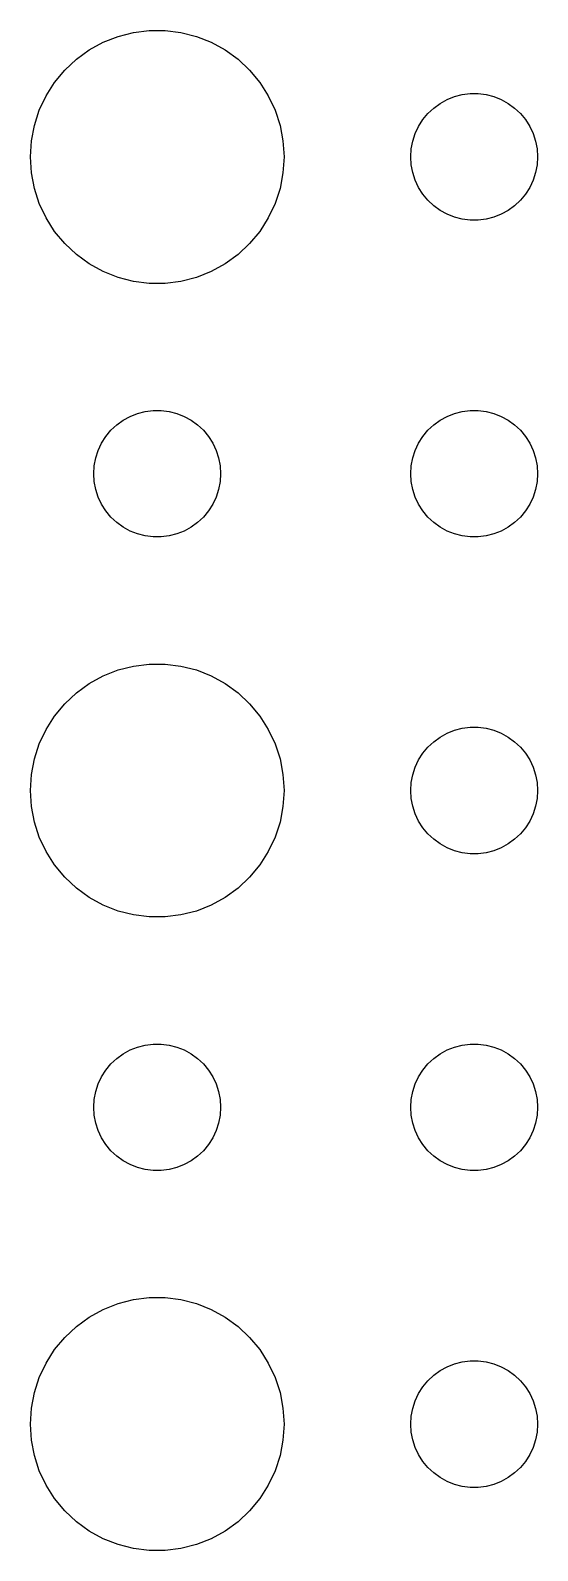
# Model space of a CAD drawing. Header units: metres. Extents: x -142 to 142, y -142 to 142.
# Drawn here: x 57 to 69, y 57.01 to 92.99 of the extents above; entities that cross this region are included whole.
import ezdxf

# ---------------------------------------------------------------- set-up
doc = ezdxf.new("R2010")
doc.units = ezdxf.units.M

msp = doc.modelspace()

# ---------------------------------------------------------------- linework, layer by layer
for p, q in [((58.7227, 92.7145), (59.0729, 92.8532)), ((59.0729, 92.8532), (59.4379, 92.9469)), ((59.4379, 92.9469), (59.8116, 92.9941)), ((59.8116, 92.9941), (60.1884, 92.9941)), ((60.1884, 92.9941), (60.5621, 92.9469)), ((60.5621, 92.9469), (60.927, 92.8532)), ((60.927, 92.8532), (61.2773, 92.7145)), ((58.0877, 92.3115), (58.3925, 92.533)), ((58.3925, 92.533), (58.7227, 92.7145)), ((61.2773, 92.7145), (61.6075, 92.533)), ((61.6075, 92.533), (61.9123, 92.3115)), ((57.8131, 92.0536), (58.0877, 92.3115)), ((61.9123, 92.3115), (62.1869, 92.0536)), ((57.5729, 91.7634), (57.8131, 92.0536)), ((62.1869, 92.0536), (62.427, 91.7634)), ((57.2107, 91.1044), (57.3711, 91.4453)), ((57.3711, 91.4453), (57.5729, 91.7634)), ((62.427, 91.7634), (62.6289, 91.4453)), ((62.6289, 91.4453), (62.7893, 91.1044)), ((66.8613, 91.3572), (67.0365, 91.4266)), ((67.0365, 91.4266), (67.2189, 91.4734)), ((67.2189, 91.4734), (67.4058, 91.497)), ((67.4058, 91.497), (67.5942, 91.497)), ((67.5942, 91.497), (67.7811, 91.4734)), ((67.7811, 91.4734), (67.9635, 91.4266)), ((67.9635, 91.4266), (68.1387, 91.3572)), ((57.0942, 90.7461), (57.2107, 91.1044)), ((62.7893, 91.1044), (62.9057, 90.7461)), ((66.4065, 91.0268), (66.5439, 91.1558)), ((66.5439, 91.1558), (66.6963, 91.2665)), ((66.6963, 91.2665), (66.8613, 91.3572)), ((68.1387, 91.3572), (68.3037, 91.2665)), ((68.3037, 91.2665), (68.4561, 91.1558)), ((68.4561, 91.1558), (68.5934, 91.0268)), ((57.0237, 90.376), (57.0942, 90.7461)), ((62.9057, 90.7461), (62.9763, 90.376)), ((66.1053, 90.5522), (66.1855, 90.7226)), ((66.1855, 90.7226), (66.2865, 90.8817)), ((66.2865, 90.8817), (66.4065, 91.0268)), ((68.5934, 91.0268), (68.7135, 90.8817)), ((68.7135, 90.8817), (68.8145, 90.7226)), ((68.8145, 90.7226), (68.8947, 90.5522)), ((57, 90), (57.0237, 90.376)), ((62.9763, 90.376), (63, 90)), ((66.0118, 90.188), (66.0471, 90.373)), ((66.0471, 90.373), (66.1053, 90.5522)), ((68.8947, 90.5522), (68.9529, 90.373)), ((68.9529, 90.373), (68.9882, 90.188)), ((57.0237, 89.624), (57, 90)), ((63, 90), (62.9763, 89.624)), ((66, 90), (66.0118, 90.188)), ((66.0118, 89.812), (66, 90)), ((68.9882, 90.188), (69, 90)), ((69, 90), (68.9882, 89.812)), ((57.0942, 89.2539), (57.0237, 89.624)), ((62.9763, 89.624), (62.9057, 89.2539)), ((66.0471, 89.627), (66.0118, 89.812)), ((66.1053, 89.4478), (66.0471, 89.627)), ((68.9529, 89.627), (68.8947, 89.4478)), ((68.9882, 89.812), (68.9529, 89.627)), ((57.2107, 88.8956), (57.0942, 89.2539)), ((62.9057, 89.2539), (62.7893, 88.8956)), ((66.1855, 89.2774), (66.1053, 89.4478)), ((66.2865, 89.1183), (66.1855, 89.2774)), ((68.8145, 89.2774), (68.7135, 89.1183)), ((68.8947, 89.4478), (68.8145, 89.2774)), ((57.3711, 88.5547), (57.2107, 88.8956)), ((62.7893, 88.8956), (62.6289, 88.5547)), ((66.4065, 88.9732), (66.2865, 89.1183)), ((66.5439, 88.8442), (66.4065, 88.9732)), ((68.5934, 88.9732), (68.4561, 88.8442)), ((68.7135, 89.1183), (68.5934, 88.9732)), ((57.5729, 88.2366), (57.3711, 88.5547)), ((62.6289, 88.5547), (62.427, 88.2366)), ((66.6963, 88.7335), (66.5439, 88.8442)), ((66.8613, 88.6428), (66.6963, 88.7335)), ((67.0365, 88.5734), (66.8613, 88.6428)), ((67.2189, 88.5266), (67.0365, 88.5734)), ((67.9635, 88.5734), (67.7811, 88.5266)), ((68.1387, 88.6428), (67.9635, 88.5734)), ((68.3037, 88.7335), (68.1387, 88.6428)), ((68.4561, 88.8442), (68.3037, 88.7335)), ((57.8131, 87.9464), (57.5729, 88.2366)), ((62.427, 88.2366), (62.1869, 87.9464)), ((67.4058, 88.503), (67.2189, 88.5266)), ((67.5942, 88.503), (67.4058, 88.503)), ((67.7811, 88.5266), (67.5942, 88.503)), ((58.0877, 87.6885), (57.8131, 87.9464)), ((62.1869, 87.9464), (61.9123, 87.6885)), ((58.3925, 87.467), (58.0877, 87.6885)), ((58.7227, 87.2855), (58.3925, 87.467)), ((61.6075, 87.467), (61.2773, 87.2855)), ((61.9123, 87.6885), (61.6075, 87.467)), ((59.0729, 87.1468), (58.7227, 87.2855)), ((59.4379, 87.0531), (59.0729, 87.1468)), ((60.927, 87.1468), (60.5621, 87.0531)), ((61.2773, 87.2855), (60.927, 87.1468)), ((59.8116, 87.0059), (59.4379, 87.0531)), ((60.1884, 87.0059), (59.8116, 87.0059)), ((60.5621, 87.0531), (60.1884, 87.0059)), ((59.1963, 83.7665), (59.3613, 83.8572)), ((59.3613, 83.8572), (59.5365, 83.9266)), ((59.5365, 83.9266), (59.7189, 83.9734)), ((59.7189, 83.9734), (59.9058, 83.997)), ((59.9058, 83.997), (60.0942, 83.997)), ((60.0942, 83.997), (60.2811, 83.9734)), ((60.2811, 83.9734), (60.4635, 83.9266)), ((60.4635, 83.9266), (60.6387, 83.8572)), ((60.6387, 83.8572), (60.8037, 83.7665)), ((66.6963, 83.7665), (66.8613, 83.8572)), ((66.8613, 83.8572), (67.0365, 83.9266)), ((67.0365, 83.9266), (67.2189, 83.9734)), ((67.2189, 83.9734), (67.4058, 83.997)), ((67.4058, 83.997), (67.5942, 83.997)), ((67.5942, 83.997), (67.7811, 83.9734)), ((67.7811, 83.9734), (67.9635, 83.9266)), ((67.9635, 83.9266), (68.1387, 83.8572)), ((68.1387, 83.8572), (68.3037, 83.7665)), ((58.7865, 83.3817), (58.9065, 83.5268)), ((58.9065, 83.5268), (59.0439, 83.6558)), ((59.0439, 83.6558), (59.1963, 83.7665)), ((60.8037, 83.7665), (60.9561, 83.6558)), ((60.9561, 83.6558), (61.0934, 83.5268)), ((61.0934, 83.5268), (61.2135, 83.3817)), ((66.2865, 83.3817), (66.4065, 83.5268)), ((66.4065, 83.5268), (66.5439, 83.6558)), ((66.5439, 83.6558), (66.6963, 83.7665)), ((68.3037, 83.7665), (68.4561, 83.6558)), ((68.4561, 83.6558), (68.5934, 83.5268)), ((68.5934, 83.5268), (68.7135, 83.3817)), ((58.6053, 83.0522), (58.6855, 83.2226)), ((58.6855, 83.2226), (58.7865, 83.3817)), ((61.2135, 83.3817), (61.3145, 83.2226)), ((61.3145, 83.2226), (61.3947, 83.0522)), ((66.1053, 83.0522), (66.1855, 83.2226)), ((66.1855, 83.2226), (66.2865, 83.3817)), ((68.7135, 83.3817), (68.8145, 83.2226)), ((68.8145, 83.2226), (68.8947, 83.0522)), ((58.5118, 82.688), (58.5471, 82.873)), ((58.5471, 82.873), (58.6053, 83.0522)), ((61.3947, 83.0522), (61.4529, 82.873)), ((61.4529, 82.873), (61.4882, 82.688)), ((66.0118, 82.688), (66.0471, 82.873)), ((66.0471, 82.873), (66.1053, 83.0522)), ((68.8947, 83.0522), (68.9529, 82.873)), ((68.9529, 82.873), (68.9882, 82.688)), ((58.5, 82.5), (58.5118, 82.688)), ((58.5118, 82.312), (58.5, 82.5)), ((61.4882, 82.688), (61.5, 82.5)), ((61.5, 82.5), (61.4882, 82.312)), ((66, 82.5), (66.0118, 82.688)), ((66.0118, 82.312), (66, 82.5)), ((68.9882, 82.688), (69, 82.5)), ((69, 82.5), (68.9882, 82.312)), ((58.5471, 82.127), (58.5118, 82.312)), ((58.6053, 81.9478), (58.5471, 82.127)), ((61.4529, 82.127), (61.3947, 81.9478)), ((61.4882, 82.312), (61.4529, 82.127)), ((66.0471, 82.127), (66.0118, 82.312)), ((66.1053, 81.9478), (66.0471, 82.127)), ((68.9529, 82.127), (68.8947, 81.9478)), ((68.9882, 82.312), (68.9529, 82.127)), ((58.6855, 81.7774), (58.6053, 81.9478)), ((58.7865, 81.6183), (58.6855, 81.7774)), ((61.3145, 81.7774), (61.2135, 81.6183)), ((61.3947, 81.9478), (61.3145, 81.7774)), ((66.1855, 81.7774), (66.1053, 81.9478)), ((66.2865, 81.6183), (66.1855, 81.7774)), ((68.8145, 81.7774), (68.7135, 81.6183)), ((68.8947, 81.9478), (68.8145, 81.7774)), ((58.9065, 81.4732), (58.7865, 81.6183)), ((59.0439, 81.3442), (58.9065, 81.4732)), ((59.1963, 81.2335), (59.0439, 81.3442)), ((60.9561, 81.3442), (60.8037, 81.2335)), ((61.0934, 81.4732), (60.9561, 81.3442)), ((61.2135, 81.6183), (61.0934, 81.4732)), ((66.4065, 81.4732), (66.2865, 81.6183)), ((66.5439, 81.3442), (66.4065, 81.4732)), ((66.6963, 81.2335), (66.5439, 81.3442)), ((68.4561, 81.3442), (68.3037, 81.2335)), ((68.5934, 81.4732), (68.4561, 81.3442)), ((68.7135, 81.6183), (68.5934, 81.4732)), ((59.3613, 81.1428), (59.1963, 81.2335)), ((59.5365, 81.0734), (59.3613, 81.1428)), ((59.7189, 81.0266), (59.5365, 81.0734)), ((59.9058, 81.003), (59.7189, 81.0266)), ((60.0942, 81.003), (59.9058, 81.003)), ((60.2811, 81.0266), (60.0942, 81.003)), ((60.4635, 81.0734), (60.2811, 81.0266)), ((60.6387, 81.1428), (60.4635, 81.0734)), ((60.8037, 81.2335), (60.6387, 81.1428)), ((66.8613, 81.1428), (66.6963, 81.2335)), ((67.0365, 81.0734), (66.8613, 81.1428)), ((67.2189, 81.0266), (67.0365, 81.0734)), ((67.4058, 81.003), (67.2189, 81.0266)), ((67.5942, 81.003), (67.4058, 81.003)), ((67.7811, 81.0266), (67.5942, 81.003)), ((67.9635, 81.0734), (67.7811, 81.0266)), ((68.1387, 81.1428), (67.9635, 81.0734)), ((68.3037, 81.2335), (68.1387, 81.1428)), ((58.7227, 77.7145), (59.0729, 77.8532)), ((59.0729, 77.8532), (59.4379, 77.9469)), ((59.4379, 77.9469), (59.8116, 77.9941)), ((59.8116, 77.9941), (60.1884, 77.9941)), ((60.1884, 77.9941), (60.5621, 77.9469)), ((60.5621, 77.9469), (60.927, 77.8532)), ((60.927, 77.8532), (61.2773, 77.7145)), ((58.0877, 77.3115), (58.3925, 77.533)), ((58.3925, 77.533), (58.7227, 77.7145)), ((61.2773, 77.7145), (61.6075, 77.533)), ((61.6075, 77.533), (61.9123, 77.3115)), ((57.5729, 76.7634), (57.8131, 77.0536)), ((57.8131, 77.0536), (58.0877, 77.3115)), ((61.9123, 77.3115), (62.1869, 77.0536)), ((62.1869, 77.0536), (62.427, 76.7634)), ((57.3711, 76.4453), (57.5729, 76.7634)), ((62.427, 76.7634), (62.6289, 76.4453)), ((57.2107, 76.1044), (57.3711, 76.4453)), ((62.6289, 76.4453), (62.7893, 76.1044)), ((66.6963, 76.2665), (66.8613, 76.3572)), ((66.8613, 76.3572), (67.0365, 76.4266)), ((67.0365, 76.4266), (67.2189, 76.4734)), ((67.2189, 76.4734), (67.4058, 76.497)), ((67.4058, 76.497), (67.5942, 76.497)), ((67.5942, 76.497), (67.7811, 76.4734)), ((67.7811, 76.4734), (67.9635, 76.4266)), ((67.9635, 76.4266), (68.1387, 76.3572)), ((68.1387, 76.3572), (68.3037, 76.2665)), ((57.0942, 75.7461), (57.2107, 76.1044)), ((62.7893, 76.1044), (62.9057, 75.7461)), ((66.2865, 75.8817), (66.4065, 76.0268)), ((66.4065, 76.0268), (66.5439, 76.1558)), ((66.5439, 76.1558), (66.6963, 76.2665)), ((68.3037, 76.2665), (68.4561, 76.1558)), ((68.4561, 76.1558), (68.5934, 76.0268)), ((68.5934, 76.0268), (68.7135, 75.8817)), ((57.0237, 75.376), (57.0942, 75.7461)), ((62.9057, 75.7461), (62.9763, 75.376)), ((66.1053, 75.5522), (66.1855, 75.7226)), ((66.1855, 75.7226), (66.2865, 75.8817)), ((68.7135, 75.8817), (68.8145, 75.7226)), ((68.8145, 75.7226), (68.8947, 75.5522)), ((57, 75), (57.0237, 75.376)), ((62.9763, 75.376), (63, 75)), ((66.0118, 75.188), (66.0471, 75.373)), ((66.0471, 75.373), (66.1053, 75.5522)), ((68.8947, 75.5522), (68.9529, 75.373)), ((68.9529, 75.373), (68.9882, 75.188)), ((57.0237, 74.624), (57, 75)), ((63, 75), (62.9763, 74.624)), ((66, 75), (66.0118, 75.188)), ((66.0118, 74.812), (66, 75)), ((68.9882, 75.188), (69, 75)), ((69, 75), (68.9882, 74.812)), ((57.0942, 74.2539), (57.0237, 74.624)), ((62.9763, 74.624), (62.9057, 74.2539)), ((66.0471, 74.627), (66.0118, 74.812)), ((66.1053, 74.4478), (66.0471, 74.627)), ((68.9529, 74.627), (68.8947, 74.4478)), ((68.9882, 74.812), (68.9529, 74.627)), ((57.2107, 73.8956), (57.0942, 74.2539)), ((62.9057, 74.2539), (62.7893, 73.8956)), ((66.1855, 74.2774), (66.1053, 74.4478)), ((66.2865, 74.1183), (66.1855, 74.2774)), ((68.8145, 74.2774), (68.7135, 74.1183)), ((68.8947, 74.4478), (68.8145, 74.2774)), ((57.3711, 73.5547), (57.2107, 73.8956)), ((62.7893, 73.8956), (62.6289, 73.5547)), ((66.4065, 73.9732), (66.2865, 74.1183)), ((66.5439, 73.8442), (66.4065, 73.9732)), ((66.6963, 73.7335), (66.5439, 73.8442)), ((68.4561, 73.8442), (68.3037, 73.7335)), ((68.5934, 73.9732), (68.4561, 73.8442)), ((68.7135, 74.1183), (68.5934, 73.9732)), ((57.5729, 73.2366), (57.3711, 73.5547)), ((62.6289, 73.5547), (62.427, 73.2366)), ((66.8613, 73.6428), (66.6963, 73.7335)), ((67.0365, 73.5734), (66.8613, 73.6428)), ((67.2189, 73.5266), (67.0365, 73.5734)), ((67.4058, 73.503), (67.2189, 73.5266)), ((67.5942, 73.503), (67.4058, 73.503)), ((67.7811, 73.5266), (67.5942, 73.503)), ((67.9635, 73.5734), (67.7811, 73.5266)), ((68.1387, 73.6428), (67.9635, 73.5734)), ((68.3037, 73.7335), (68.1387, 73.6428)), ((57.8131, 72.9464), (57.5729, 73.2366)), ((62.427, 73.2366), (62.1869, 72.9464)), ((58.0877, 72.6885), (57.8131, 72.9464)), ((62.1869, 72.9464), (61.9123, 72.6885)), ((58.3925, 72.467), (58.0877, 72.6885)), ((58.7227, 72.2855), (58.3925, 72.467)), ((61.6075, 72.467), (61.2773, 72.2855)), ((61.9123, 72.6885), (61.6075, 72.467)), ((59.0729, 72.1468), (58.7227, 72.2855)), ((59.4379, 72.0531), (59.0729, 72.1468)), ((59.8116, 72.0059), (59.4379, 72.0531)), ((60.1884, 72.0059), (59.8116, 72.0059)), ((60.5621, 72.0531), (60.1884, 72.0059)), ((60.927, 72.1468), (60.5621, 72.0531)), ((61.2773, 72.2855), (60.927, 72.1468)), ((59.0439, 68.6558), (59.1963, 68.7665)), ((59.1963, 68.7665), (59.3613, 68.8572)), ((59.3613, 68.8572), (59.5365, 68.9266)), ((59.5365, 68.9266), (59.7189, 68.9734)), ((59.7189, 68.9734), (59.9058, 68.997)), ((59.9058, 68.997), (60.0942, 68.997)), ((60.0942, 68.997), (60.2811, 68.9734)), ((60.2811, 68.9734), (60.4635, 68.9266)), ((60.4635, 68.9266), (60.6387, 68.8572)), ((60.6387, 68.8572), (60.8037, 68.7665)), ((60.8037, 68.7665), (60.9561, 68.6558)), ((66.5439, 68.6558), (66.6963, 68.7665)), ((66.6963, 68.7665), (66.8613, 68.8572)), ((66.8613, 68.8572), (67.0365, 68.9266)), ((67.0365, 68.9266), (67.2189, 68.9734)), ((67.2189, 68.9734), (67.4058, 68.997)), ((67.4058, 68.997), (67.5942, 68.997)), ((67.5942, 68.997), (67.7811, 68.9734)), ((67.7811, 68.9734), (67.9635, 68.9266)), ((67.9635, 68.9266), (68.1387, 68.8572)), ((68.1387, 68.8572), (68.3037, 68.7665)), ((68.3037, 68.7665), (68.4561, 68.6558)), ((58.6855, 68.2226), (58.7865, 68.3817)), ((58.7865, 68.3817), (58.9065, 68.5268)), ((58.9065, 68.5268), (59.0439, 68.6558)), ((60.9561, 68.6558), (61.0934, 68.5268)), ((61.0934, 68.5268), (61.2135, 68.3817)), ((61.2135, 68.3817), (61.3145, 68.2226)), ((66.1855, 68.2226), (66.2865, 68.3817)), ((66.2865, 68.3817), (66.4065, 68.5268)), ((66.4065, 68.5268), (66.5439, 68.6558)), ((68.4561, 68.6558), (68.5934, 68.5268)), ((68.5934, 68.5268), (68.7135, 68.3817)), ((68.7135, 68.3817), (68.8145, 68.2226)), ((58.5471, 67.873), (58.6053, 68.0522)), ((58.6053, 68.0522), (58.6855, 68.2226)), ((61.3145, 68.2226), (61.3947, 68.0522)), ((61.3947, 68.0522), (61.4529, 67.873)), ((66.0471, 67.873), (66.1053, 68.0522)), ((66.1053, 68.0522), (66.1855, 68.2226)), ((68.8145, 68.2226), (68.8947, 68.0522)), ((68.8947, 68.0522), (68.9529, 67.873)), ((58.5, 67.5), (58.5118, 67.688)), ((58.5118, 67.688), (58.5471, 67.873)), ((61.4529, 67.873), (61.4882, 67.688)), ((61.4882, 67.688), (61.5, 67.5)), ((66, 67.5), (66.0118, 67.688)), ((66.0118, 67.688), (66.0471, 67.873)), ((68.9529, 67.873), (68.9882, 67.688)), ((68.9882, 67.688), (69, 67.5)), ((58.5118, 67.312), (58.5, 67.5)), ((58.5471, 67.127), (58.5118, 67.312)), ((61.4882, 67.312), (61.4529, 67.127)), ((61.5, 67.5), (61.4882, 67.312)), ((66.0118, 67.312), (66, 67.5)), ((66.0471, 67.127), (66.0118, 67.312)), ((68.9882, 67.312), (68.9529, 67.127)), ((69, 67.5), (68.9882, 67.312)), ((58.6053, 66.9478), (58.5471, 67.127)), ((58.6855, 66.7774), (58.6053, 66.9478)), ((61.3947, 66.9478), (61.3145, 66.7774)), ((61.4529, 67.127), (61.3947, 66.9478)), ((66.1053, 66.9478), (66.0471, 67.127)), ((66.1855, 66.7774), (66.1053, 66.9478)), ((68.8947, 66.9478), (68.8145, 66.7774)), ((68.9529, 67.127), (68.8947, 66.9478)), ((58.7865, 66.6183), (58.6855, 66.7774)), ((58.9065, 66.4732), (58.7865, 66.6183)), ((61.2135, 66.6183), (61.0934, 66.4732)), ((61.3145, 66.7774), (61.2135, 66.6183)), ((66.2865, 66.6183), (66.1855, 66.7774)), ((66.4065, 66.4732), (66.2865, 66.6183)), ((68.7135, 66.6183), (68.5934, 66.4732)), ((68.8145, 66.7774), (68.7135, 66.6183)), ((59.0439, 66.3442), (58.9065, 66.4732)), ((59.1963, 66.2335), (59.0439, 66.3442)), ((59.3613, 66.1428), (59.1963, 66.2335)), ((60.8037, 66.2335), (60.6387, 66.1428)), ((60.9561, 66.3442), (60.8037, 66.2335)), ((61.0934, 66.4732), (60.9561, 66.3442)), ((66.5439, 66.3442), (66.4065, 66.4732)), ((66.6963, 66.2335), (66.5439, 66.3442)), ((66.8613, 66.1428), (66.6963, 66.2335)), ((68.3037, 66.2335), (68.1387, 66.1428)), ((68.4561, 66.3442), (68.3037, 66.2335)), ((68.5934, 66.4732), (68.4561, 66.3442)), ((59.5365, 66.0734), (59.3613, 66.1428)), ((59.7189, 66.0266), (59.5365, 66.0734)), ((59.9058, 66.003), (59.7189, 66.0266)), ((60.0942, 66.003), (59.9058, 66.003)), ((60.2811, 66.0266), (60.0942, 66.003)), ((60.4635, 66.0734), (60.2811, 66.0266)), ((60.6387, 66.1428), (60.4635, 66.0734)), ((67.0365, 66.0734), (66.8613, 66.1428)), ((67.2189, 66.0266), (67.0365, 66.0734)), ((67.4058, 66.003), (67.2189, 66.0266)), ((67.5942, 66.003), (67.4058, 66.003)), ((67.7811, 66.0266), (67.5942, 66.003)), ((67.9635, 66.0734), (67.7811, 66.0266)), ((68.1387, 66.1428), (67.9635, 66.0734)), ((59.4379, 62.9469), (59.8116, 62.9941)), ((59.8116, 62.9941), (60.1884, 62.9941)), ((60.1884, 62.9941), (60.5621, 62.9469)), ((58.3925, 62.533), (58.7227, 62.7145)), ((58.7227, 62.7145), (59.0729, 62.8532)), ((59.0729, 62.8532), (59.4379, 62.9469)), ((60.5621, 62.9469), (60.927, 62.8532)), ((60.927, 62.8532), (61.2773, 62.7145)), ((61.2773, 62.7145), (61.6075, 62.533)), ((57.8131, 62.0536), (58.0877, 62.3115)), ((58.0877, 62.3115), (58.3925, 62.533)), ((61.6075, 62.533), (61.9123, 62.3115)), ((61.9123, 62.3115), (62.1869, 62.0536)), ((57.5729, 61.7634), (57.8131, 62.0536)), ((62.1869, 62.0536), (62.427, 61.7634)), ((57.3711, 61.4453), (57.5729, 61.7634)), ((62.427, 61.7634), (62.6289, 61.4453)), ((57.2107, 61.1044), (57.3711, 61.4453)), ((62.6289, 61.4453), (62.7893, 61.1044)), ((66.5439, 61.1558), (66.6963, 61.2665)), ((66.6963, 61.2665), (66.8613, 61.3572)), ((66.8613, 61.3572), (67.0365, 61.4266)), ((67.0365, 61.4266), (67.2189, 61.4734)), ((67.2189, 61.4734), (67.4058, 61.497)), ((67.4058, 61.497), (67.5942, 61.497)), ((67.5942, 61.497), (67.7811, 61.4734)), ((67.7811, 61.4734), (67.9635, 61.4266)), ((67.9635, 61.4266), (68.1387, 61.3572)), ((68.1387, 61.3572), (68.3037, 61.2665)), ((68.3037, 61.2665), (68.4561, 61.1558)), ((57.0942, 60.7461), (57.2107, 61.1044)), ((62.7893, 61.1044), (62.9057, 60.7461)), ((66.1855, 60.7226), (66.2865, 60.8817)), ((66.2865, 60.8817), (66.4065, 61.0268)), ((66.4065, 61.0268), (66.5439, 61.1558)), ((68.4561, 61.1558), (68.5934, 61.0268)), ((68.5934, 61.0268), (68.7135, 60.8817)), ((68.7135, 60.8817), (68.8145, 60.7226)), ((57.0237, 60.376), (57.0942, 60.7461)), ((62.9057, 60.7461), (62.9763, 60.376)), ((66.0471, 60.373), (66.1053, 60.5522)), ((66.1053, 60.5522), (66.1855, 60.7226)), ((68.8145, 60.7226), (68.8947, 60.5522)), ((68.8947, 60.5522), (68.9529, 60.373)), ((57, 60), (57.0237, 60.376)), ((62.9763, 60.376), (63, 60)), ((66, 60), (66.0118, 60.188)), ((66.0118, 60.188), (66.0471, 60.373)), ((68.9529, 60.373), (68.9882, 60.188)), ((68.9882, 60.188), (69, 60)), ((57.0237, 59.624), (57, 60)), ((63, 60), (62.9763, 59.624)), ((66.0118, 59.812), (66, 60)), ((66.0471, 59.627), (66.0118, 59.812)), ((68.9882, 59.812), (68.9529, 59.627)), ((69, 60), (68.9882, 59.812)), ((57.0942, 59.2539), (57.0237, 59.624)), ((62.9763, 59.624), (62.9057, 59.2539)), ((66.1053, 59.4478), (66.0471, 59.627)), ((66.1855, 59.2774), (66.1053, 59.4478)), ((68.8947, 59.4478), (68.8145, 59.2774)), ((68.9529, 59.627), (68.8947, 59.4478)), ((57.2107, 58.8956), (57.0942, 59.2539)), ((62.9057, 59.2539), (62.7893, 58.8956)), ((66.2865, 59.1183), (66.1855, 59.2774)), ((66.4065, 58.9732), (66.2865, 59.1183)), ((68.7135, 59.1183), (68.5934, 58.9732)), ((68.8145, 59.2774), (68.7135, 59.1183)), ((57.3711, 58.5547), (57.2107, 58.8956)), ((62.7893, 58.8956), (62.6289, 58.5547)), ((66.5439, 58.8442), (66.4065, 58.9732)), ((66.6963, 58.7335), (66.5439, 58.8442)), ((66.8613, 58.6428), (66.6963, 58.7335)), ((68.3037, 58.7335), (68.1387, 58.6428)), ((68.4561, 58.8442), (68.3037, 58.7335)), ((68.5934, 58.9732), (68.4561, 58.8442)), ((57.5729, 58.2366), (57.3711, 58.5547)), ((62.6289, 58.5547), (62.427, 58.2366)), ((67.0365, 58.5734), (66.8613, 58.6428)), ((67.2189, 58.5266), (67.0365, 58.5734)), ((67.4058, 58.503), (67.2189, 58.5266)), ((67.5942, 58.503), (67.4058, 58.503)), ((67.7811, 58.5266), (67.5942, 58.503)), ((67.9635, 58.5734), (67.7811, 58.5266)), ((68.1387, 58.6428), (67.9635, 58.5734)), ((57.8131, 57.9464), (57.5729, 58.2366)), ((58.0877, 57.6885), (57.8131, 57.9464)), ((62.1869, 57.9464), (61.9123, 57.6885)), ((62.427, 58.2366), (62.1869, 57.9464)), ((58.3925, 57.467), (58.0877, 57.6885)), ((61.9123, 57.6885), (61.6075, 57.467)), ((58.7227, 57.2855), (58.3925, 57.467)), ((59.0729, 57.1468), (58.7227, 57.2855)), ((61.2773, 57.2855), (60.927, 57.1468)), ((61.6075, 57.467), (61.2773, 57.2855)), ((59.4379, 57.0531), (59.0729, 57.1468)), ((59.8116, 57.0059), (59.4379, 57.0531)), ((60.1884, 57.0059), (59.8116, 57.0059)), ((60.5621, 57.0531), (60.1884, 57.0059)), ((60.927, 57.1468), (60.5621, 57.0531))]:
    msp.add_line(p, q)

doc.saveas('drawing.dxf')
